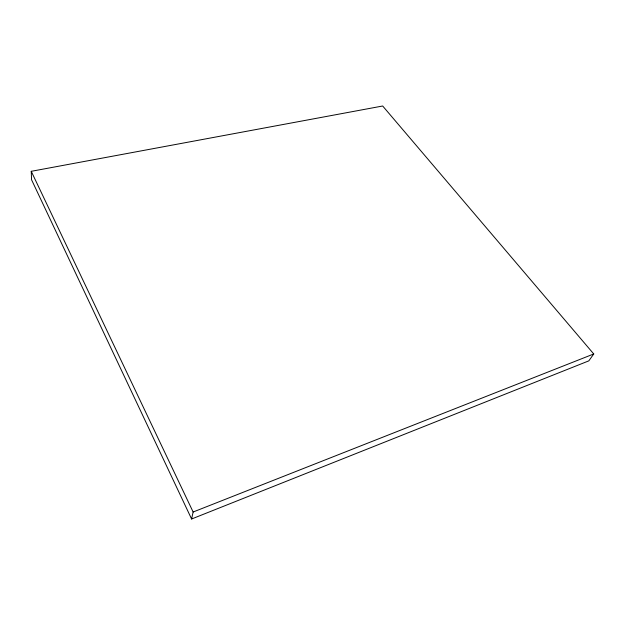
<?xml version="1.0" encoding="UTF-8"?>
<svg xmlns="http://www.w3.org/2000/svg" width="625" height="625" viewBox="0 0 625 625"><rect width="100%" height="100%" fill="white"/><g stroke="black" fill="none" stroke-linecap="round" stroke-linejoin="round"><path stroke-width="0.94" d="M191.594 519L193.125 512.016L31.25 171.312L382.68 106L593.75 353.969L588.812 360.867L191.594 519L31.562 179.766L31.25 171.312M193.125 512.016L593.75 353.969"/></g></svg>
